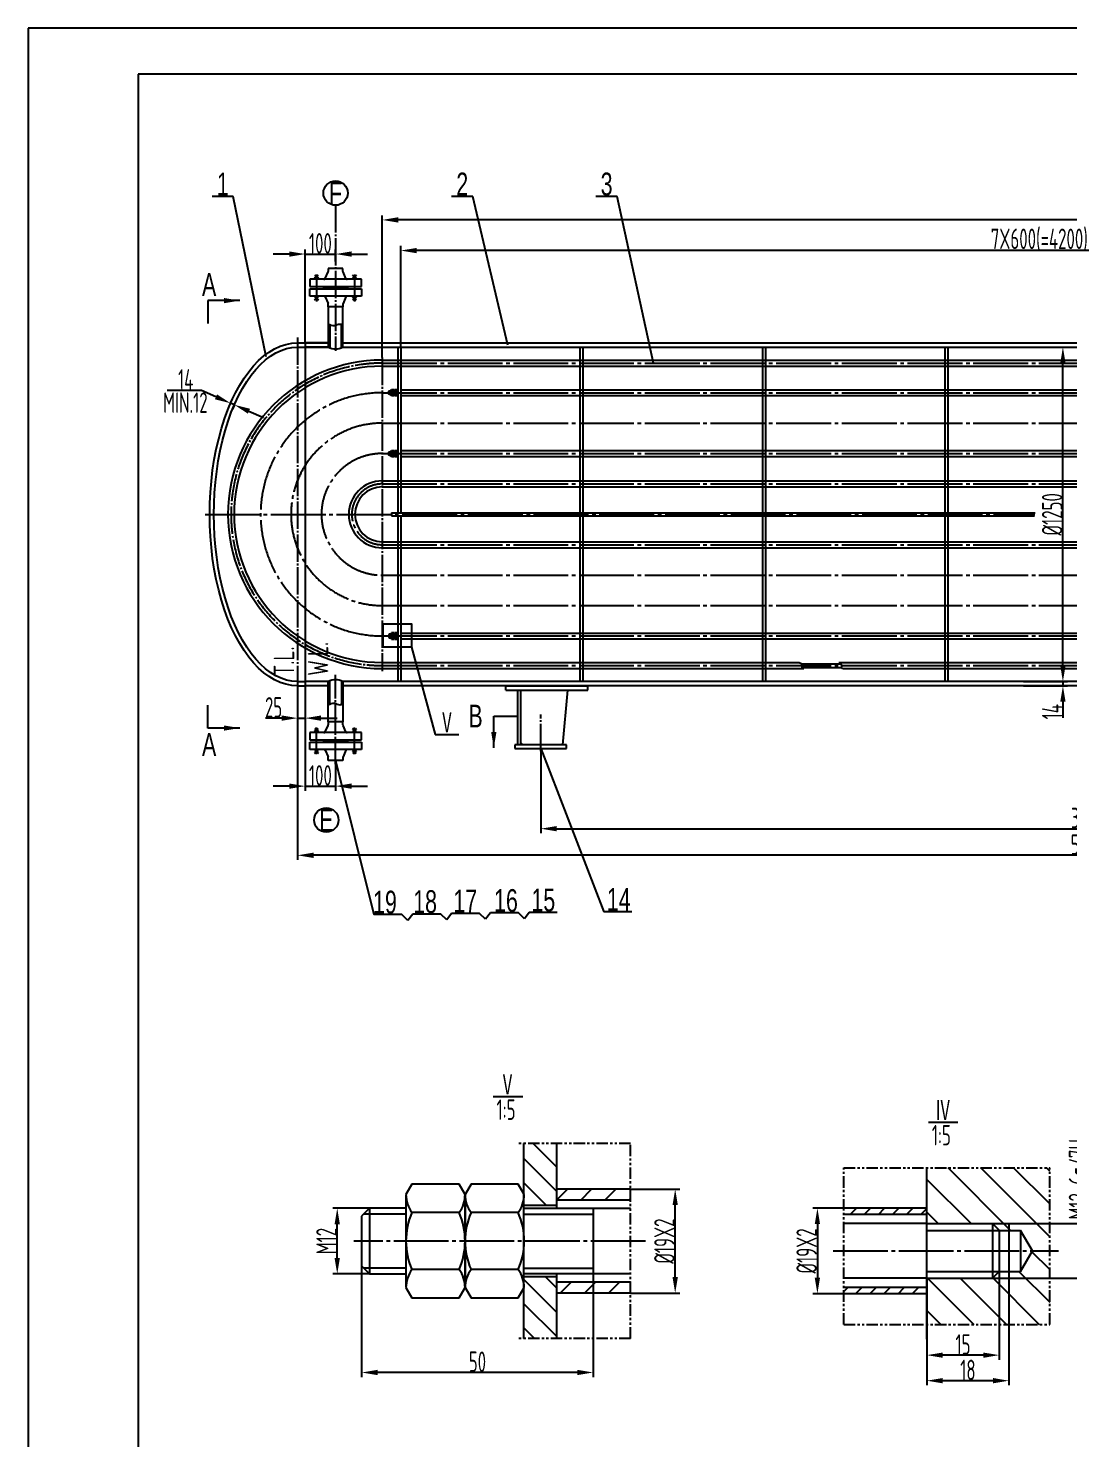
# Model space of a CAD drawing. Header units: millimetres. Extents: x 46644 to 124135, y -32003 to -3110.
# Drawn here: x 55286 to 58708, y -7749 to -3110 of the extents above; entities that cross this region are included whole.
import ezdxf
from ezdxf.enums import TextEntityAlignment as Align

# ---------------------------------------------------------------- set-up
doc = ezdxf.new("R2010")
doc.units = ezdxf.units.MM
doc.header["$LTSCALE"] = 6
doc.linetypes.add('CENTER', pattern=[18, 15, -1, 1, -1])
doc.linetypes.add('PHANTOM', pattern=[2.5, 1.25, -0.25, 0.25, -0.25, 0.25, -0.25])
for name, color, linetype in [('0_OL', 4, 'Continuous'), ('1_hat', 52, 'Continuous'), ('4_cen', 1, 'CENTER'), ('4_cen_s', 7, 'Continuous'), ('5', 5, 'PHANTOM'), ('5_div', 5, 'Continuous'), ('7', 7, 'Continuous'), ('7_dim', 3, 'Continuous')]:
    doc.layers.add(name, color=color, linetype=linetype)
doc.styles.add('HZ', font='ascii.shx', dxfattribs={"width": 0.7, "bigfont": 'hztxt.shx'})
doc.styles.add('HZJ', font='ascii.shx', dxfattribs={"width": 0.7, "bigfont": 'hztxt.shx'})
doc.styles.add('mark', font='cc.shx', dxfattribs={"width": 0.7, "bigfont": 'dxfs.shx'})
doc.dimstyles.new('15.1', dxfattribs={"dimscale": 15, "dimtxt": 4.5, "dimasz": 3.5, "dimexe": 1, "dimexo": 0, "dimgap": 0.1, "dimtad": 1, "dimzin": 9, "dimdsep": 46, "dimtxsty": 'HZ', "dimcen": 0, "dimclrd": 256, "dimclre": 256, "dimclrt": 256, "dimadec": 0, "dimazin": 0, "dimtfac": 1, "dimtmove": 1, "dimatfit": 1, "dimfxl": 0, "dimarcsym": 0})

# ---------------------------------------------------------------- blocks, each defined once
blk = doc.blocks.new('*D70')
at = {"layer": '7_dim', "lineweight": -2}
for p, q in [((58817.8, -6989.2), (58817.8, -6936.7)), ((58511.4, -7041.7), (58832.8, -7041.7)), ((58817.8, -7041.7), (58817.8, -7221.7)), ((58511.4, -7221.7), (58832.8, -7221.7)), ((58817.8, -7274.2), (58817.8, -7326.7))]:
    blk.add_line(p, q, dxfattribs=at)
at = {"layer": '7_dim'}
for points in [[(58809, -6989.2), (58826.5, -6989.2), (58817.8, -7041.7)], [(58809, -7274.2), (58826.5, -7274.2), (58817.8, -7221.7)]]:
    blk.add_solid(points, dxfattribs=at)
at = {"layer": 'Defpoints', "color": 0}
for p in [(58511.4, -7041.7), (58511.4, -7221.7), (58817.8, -7221.7)]:
    blk.add_point(p, dxfattribs=at)
at = {"layer": '7_dim', "insert": (58752, -6895.9), "char_height": 67.5, "attachment_point": 5, "rotation": 90, "style": 'HZ'}
blk.add_mtext('M12-6g/7H', dxfattribs=at)
blk = doc.blocks.new('*D2')
at = {"layer": '7_dim', "lineweight": -2}
for p, q in [((58241.4, -7221.7), (58241.4, -7489.4)), ((58479.2, -7199.2), (58479.2, -7489.4)), ((58426.7, -7474.4), (58293.9, -7474.4))]:
    blk.add_line(p, q, dxfattribs=at)
at = {"layer": '7_dim'}
for points in [[(58293.9, -7465.7), (58293.9, -7483.2), (58241.4, -7474.4)], [(58426.7, -7465.7), (58426.7, -7483.2), (58479.2, -7474.4)]]:
    blk.add_solid(points, dxfattribs=at)
at = {"layer": 'Defpoints', "color": 0}
for p in [(58241.4, -7221.7), (58479.2, -7199.2), (58241.4, -7474.4)]:
    blk.add_point(p, dxfattribs=at)
at = {"layer": '7_dim', "insert": (58360.3, -7439.2), "char_height": 67.5, "attachment_point": 5, "style": 'HZ'}
blk.add_mtext('15', dxfattribs=at)
blk = doc.blocks.new('*D3')
at = {"layer": '7_dim', "lineweight": -2}
for p, q in [((58241.4, -7221.7), (58241.4, -7573.4)), ((58511.4, -7221.7), (58511.4, -7573.4)), ((58458.9, -7558.4), (58293.9, -7558.4))]:
    blk.add_line(p, q, dxfattribs=at)
at = {"layer": '7_dim'}
for points in [[(58293.9, -7549.6), (58293.9, -7567.1), (58241.4, -7558.4)], [(58458.9, -7549.6), (58458.9, -7567.1), (58511.4, -7558.4)]]:
    blk.add_solid(points, dxfattribs=at)
at = {"layer": 'Defpoints', "color": 0}
for p in [(58241.4, -7221.7), (58511.4, -7221.7), (58241.4, -7558.4)]:
    blk.add_point(p, dxfattribs=at)
at = {"layer": '7_dim', "insert": (58376.4, -7523.1), "char_height": 67.5, "attachment_point": 5, "style": 'HZ'}
blk.add_mtext('18', dxfattribs=at)
blk = doc.blocks.new('*D292')
at = {"layer": '7_dim', "lineweight": -2}
for p, q in [((57968.1, -6991), (57866.4, -6991)), ((57881.4, -7043.5), (57881.4, -7219.8)), ((57968.1, -7272.3), (57866.4, -7272.3))]:
    blk.add_line(p, q, dxfattribs=at)
at = {"layer": '7_dim'}
for points in [[(57872.6, -7043.5), (57890.1, -7043.5), (57881.4, -6991)], [(57872.6, -7219.8), (57890.1, -7219.8), (57881.4, -7272.3)]]:
    blk.add_solid(points, dxfattribs=at)
at = {"layer": 'Defpoints', "color": 0}
for p in [(57968.1, -6991), (57881.4, -7272.3), (57968.1, -7272.3)]:
    blk.add_point(p, dxfattribs=at)
at = {"layer": '7_dim', "insert": (57846.1, -7131.7), "char_height": 67.5, "attachment_point": 5, "rotation": 90, "style": 'HZ'}
blk.add_mtext('%%C19X2', dxfattribs=at)
blk = doc.blocks.new('*D291')
at = {"layer": '7_dim', "lineweight": -2}
for p, q in [((57267.2, -6928.3), (57428.7, -6928.3)), ((57413.7, -7217.8), (57413.7, -6980.8)), ((57267.2, -7270.3), (57428.7, -7270.3))]:
    blk.add_line(p, q, dxfattribs=at)
at = {"layer": '7_dim'}
for points in [[(57404.9, -6980.8), (57422.4, -6980.8), (57413.7, -6928.3)], [(57404.9, -7217.8), (57422.4, -7217.8), (57413.7, -7270.3)]]:
    blk.add_solid(points, dxfattribs=at)
at = {"layer": 'Defpoints', "color": 0}
for p in [(57267.2, -6928.3), (57413.7, -6928.3), (57267.2, -7270.3)]:
    blk.add_point(p, dxfattribs=at)
at = {"layer": '7_dim', "insert": (57378.4, -7099.3), "char_height": 67.5, "attachment_point": 5, "rotation": 90, "style": 'HZ'}
blk.add_mtext('%%C19X2', dxfattribs=at)
blk = doc.blocks.new('*D4')
at = {"layer": '7_dim', "lineweight": -2}
for p, q in [((56408.6, -6991.3), (56287.2, -6991.3)), ((56302.2, -7154.8), (56302.2, -7043.8)), ((56408.6, -7207.3), (56287.2, -7207.3))]:
    blk.add_line(p, q, dxfattribs=at)
at = {"layer": '7_dim'}
for points in [[(56293.4, -7043.8), (56310.9, -7043.8), (56302.2, -6991.3)], [(56293.4, -7154.8), (56310.9, -7154.8), (56302.2, -7207.3)]]:
    blk.add_solid(points, dxfattribs=at)
at = {"layer": 'Defpoints', "color": 0}
for p in [(56302.2, -6991.3), (56408.6, -6991.3), (56408.6, -7207.3)]:
    blk.add_point(p, dxfattribs=at)
at = {"layer": '7_dim', "insert": (56266.9, -7099.3), "char_height": 67.5, "attachment_point": 5, "rotation": 90, "style": 'HZ'}
blk.add_mtext('M12', dxfattribs=at)
blk = doc.blocks.new('*D5')
at = {"layer": '7_dim', "lineweight": -2}
for p, q in [((56382.5, -7181.2), (56382.5, -7546.4)), ((57143.9, -7207.3), (57143.9, -7546.4)), ((57091.4, -7531.4), (56435, -7531.4))]:
    blk.add_line(p, q, dxfattribs=at)
at = {"layer": '7_dim'}
for points in [[(56435, -7522.6), (56435, -7540.1), (56382.5, -7531.4)], [(57091.4, -7522.6), (57091.4, -7540.1), (57143.9, -7531.4)]]:
    blk.add_solid(points, dxfattribs=at)
at = {"layer": 'Defpoints', "color": 0}
for p in [(56382.5, -7181.2), (57143.9, -7207.3), (56382.5, -7531.4)]:
    blk.add_point(p, dxfattribs=at)
at = {"layer": '7_dim', "insert": (56763.2, -7496.1), "char_height": 67.5, "attachment_point": 5, "style": 'HZ'}
blk.add_mtext('50', dxfattribs=at)
blk = doc.blocks.new('*D16')
at = {"layer": '7_dim', "lineweight": -2}
for p, q in [((56971.7, -5488.1), (56971.7, -5758)), ((60571.7, -5488.1), (60571.7, -5758)), ((57024.2, -5743), (60519.2, -5743))]:
    blk.add_line(p, q, dxfattribs=at)
at = {"layer": '7_dim'}
for points in [[(57024.2, -5734.2), (57024.2, -5751.7), (56971.7, -5743)], [(60519.2, -5734.2), (60519.2, -5751.7), (60571.7, -5743)]]:
    blk.add_solid(points, dxfattribs=at)
at = {"layer": 'Defpoints', "color": 0}
for p in [(56971.7, -5488.1), (60571.7, -5488.1), (60571.7, -5743)]:
    blk.add_point(p, dxfattribs=at)
at = {"layer": '7_dim', "insert": (58771.7, -5707.7), "char_height": 67.5, "attachment_point": 5, "style": 'HZ'}
blk.add_mtext('3600', dxfattribs=at)
blk = doc.blocks.new('*D59')
at = {"layer": '7_dim', "lineweight": -2}
for p, q in [((56196.7, -4145.2), (56196.7, -3838.2)), ((56296.7, -3878), (56296.7, -3838.2)), ((56144.2, -3853.2), (56091.7, -3853.2)), ((56196.7, -3853.2), (56296.7, -3853.2)), ((56349.2, -3853.2), (56401.7, -3853.2))]:
    blk.add_line(p, q, dxfattribs=at)
at = {"layer": '7_dim'}
for points in [[(56144.2, -3844.5), (56144.2, -3862), (56196.7, -3853.2)], [(56349.2, -3844.5), (56349.2, -3862), (56296.7, -3853.2)]]:
    blk.add_solid(points, dxfattribs=at)
at = {"layer": 'Defpoints', "color": 0}
for p in [(56296.7, -3853.2), (56296.7, -3878), (56196.7, -4145.2)]:
    blk.add_point(p, dxfattribs=at)
at = {"layer": '7_dim', "insert": (56246.7, -3818), "char_height": 67.5, "attachment_point": 5, "style": 'HZ'}
blk.add_mtext('100', dxfattribs=at)
blk = doc.blocks.new('*D53')
at = {"layer": '7_dim', "lineweight": -2}
for p, q in [((58559, -4159.2), (58703.8, -4159.2)), ((58688.8, -5206.7), (58688.8, -4211.7)), ((58559, -5259.2), (58703.8, -5259.2))]:
    blk.add_line(p, q, dxfattribs=at)
at = {"layer": '7_dim'}
for points in [[(58680.1, -4211.7), (58697.6, -4211.7), (58688.8, -4159.2)], [(58680.1, -5206.7), (58697.6, -5206.7), (58688.8, -5259.2)]]:
    blk.add_solid(points, dxfattribs=at)
at = {"layer": 'Defpoints', "color": 0}
for p in [(58559, -4159.2), (58688.8, -4159.2), (58559, -5259.2)]:
    blk.add_point(p, dxfattribs=at)
at = {"layer": '7_dim', "insert": (58653.6, -4709.2), "char_height": 67.5, "attachment_point": 5, "rotation": 90, "style": 'HZ'}
blk.add_mtext('%%C1250', dxfattribs=at)
blk = doc.blocks.new('*D17')
at = {"layer": '7_dim', "lineweight": -2}
for p, q in [((58688.8, -5206.7), (58688.8, -5154.2)), ((58559, -5259.2), (58703.8, -5259.2)), ((58559, -5273.2), (58703.8, -5273.2)), ((58688.8, -5259.2), (58688.8, -5273.2)), ((58688.8, -5325.7), (58688.8, -5378.2))]:
    blk.add_line(p, q, dxfattribs=at)
at = {"layer": '7_dim'}
for points in [[(58680.1, -5206.7), (58697.6, -5206.7), (58688.8, -5259.2)], [(58680.1, -5325.7), (58697.6, -5325.7), (58688.8, -5273.2)]]:
    blk.add_solid(points, dxfattribs=at)
at = {"layer": 'Defpoints', "color": 0}
for p in [(58559, -5259.2), (58559, -5273.2), (58688.8, -5273.2)]:
    blk.add_point(p, dxfattribs=at)
at = {"layer": '7_dim', "insert": (58653.6, -5358.2), "char_height": 67.5, "attachment_point": 5, "rotation": 90, "style": 'HZ'}
blk.add_mtext('14', dxfattribs=at)
blk = doc.blocks.new('*D55')
at = {"layer": '7_dim', "lineweight": -2}
for p, q in [((56511.2, -4159.2), (56511.2, -3826.7)), ((60658.7, -3841.7), (56563.7, -3841.7)), ((60711.2, -4159.2), (60711.2, -3826.7))]:
    blk.add_line(p, q, dxfattribs=at)
at = {"layer": '7_dim'}
for points in [[(56563.7, -3833), (56563.7, -3850.5), (56511.2, -3841.7)], [(60658.7, -3833), (60658.7, -3850.5), (60711.2, -3841.7)]]:
    blk.add_solid(points, dxfattribs=at)
at = {"layer": 'Defpoints', "color": 0}
for p in [(56511.2, -3841.7), (56511.2, -4159.2), (60711.2, -4159.2)]:
    blk.add_point(p, dxfattribs=at)
at = {"layer": '7_dim', "insert": (58611.2, -3806.5), "char_height": 67.5, "attachment_point": 5, "style": 'HZ'}
blk.add_mtext('7X600(=4200)', dxfattribs=at)
blk = doc.blocks.new('*D54')
at = {"layer": '7_dim', "lineweight": -2}
for p, q in [((56450.2, -4193.9), (56450.2, -3726)), ((61417.7, -3741), (56502.7, -3741)), ((61470.2, -4201.9), (61470.2, -3726))]:
    blk.add_line(p, q, dxfattribs=at)
at = {"layer": '7_dim'}
for points in [[(56502.7, -3732.2), (56502.7, -3749.7), (56450.2, -3741)], [(61417.7, -3732.2), (61417.7, -3749.7), (61470.2, -3741)]]:
    blk.add_solid(points, dxfattribs=at)
at = {"layer": 'Defpoints', "color": 0}
for p in [(56450.2, -3741), (56450.2, -4193.9), (61470.2, -4201.9)]:
    blk.add_point(p, dxfattribs=at)
at = {"layer": '7_dim', "insert": (58960.2, -3705.7), "char_height": 67.5, "attachment_point": 5, "style": 'HZ'}
blk.add_mtext('5000', dxfattribs=at)
blk = doc.blocks.new('*D52')
at = {"layer": '7_dim', "lineweight": -2}
for p, q in [((56171.7, -5291.2), (56171.7, -5845.5)), ((61371.7, -5339.2), (61371.7, -5845.5)), ((61319.2, -5830.5), (56224.2, -5830.5))]:
    blk.add_line(p, q, dxfattribs=at)
at = {"layer": '7_dim'}
for points in [[(56224.2, -5821.8), (56224.2, -5839.3), (56171.7, -5830.5)], [(61319.2, -5821.8), (61319.2, -5839.3), (61371.7, -5830.5)]]:
    blk.add_solid(points, dxfattribs=at)
at = {"layer": 'Defpoints', "color": 0}
for p in [(56171.7, -5291.2), (61371.7, -5339.2), (56171.7, -5830.5)]:
    blk.add_point(p, dxfattribs=at)
at = {"layer": '7_dim', "insert": (58771.7, -5795.3), "char_height": 67.5, "attachment_point": 5, "style": 'HZ'}
blk.add_mtext('5400', dxfattribs=at)
blk = doc.blocks.new('*D21')
at = {"layer": '7_dim', "lineweight": -2}
for p, q in [((56171.7, -5273.2), (56171.7, -5394.4)), ((56196.7, -5273.2), (56196.7, -5394.4)), ((56119.2, -5379.4), (56066.7, -5379.4)), ((56171.7, -5379.4), (56196.7, -5379.4)), ((56249.2, -5379.4), (56301.7, -5379.4))]:
    blk.add_line(p, q, dxfattribs=at)
at = {"layer": '7_dim'}
for points in [[(56119.2, -5370.6), (56119.2, -5388.1), (56171.7, -5379.4)], [(56249.2, -5370.6), (56249.2, -5388.1), (56196.7, -5379.4)]]:
    blk.add_solid(points, dxfattribs=at)
at = {"layer": 'Defpoints', "color": 0}
for p in [(56171.7, -5273.2), (56196.7, -5273.2), (56196.7, -5379.4)]:
    blk.add_point(p, dxfattribs=at)
at = {"layer": '7_dim', "insert": (56092.9, -5344.1), "char_height": 67.5, "attachment_point": 5, "style": 'HZ'}
blk.add_mtext('25', dxfattribs=at)
blk = doc.blocks.new('*D61')
at = {"layer": '7_dim', "lineweight": -2}
for p, q in [((56196.7, -5273.2), (56196.7, -5618.1)), ((56296.7, -5530.6), (56296.7, -5618.1)), ((56144.2, -5603.1), (56091.7, -5603.1)), ((56196.7, -5603.1), (56296.7, -5603.1)), ((56349.2, -5603.1), (56401.7, -5603.1))]:
    blk.add_line(p, q, dxfattribs=at)
at = {"layer": '7_dim'}
for points in [[(56144.2, -5594.3), (56144.2, -5611.8), (56196.7, -5603.1)], [(56349.2, -5594.3), (56349.2, -5611.8), (56296.7, -5603.1)]]:
    blk.add_solid(points, dxfattribs=at)
at = {"layer": 'Defpoints', "color": 0}
for p in [(56196.7, -5273.2), (56296.7, -5530.6), (56296.7, -5603.1)]:
    blk.add_point(p, dxfattribs=at)
at = {"layer": '7_dim', "insert": (56246.7, -5567.8), "char_height": 67.5, "attachment_point": 5, "style": 'HZ'}
blk.add_mtext('100', dxfattribs=at)

msp = doc.modelspace()

# ---------------------------------------------------------------- hatches: boundary and pattern name
at = {"layer": '1_hat'}
h = msp.add_hatch(dxfattribs=at)
h.set_pattern_fill('ANSI31', color=256, scale=450, style=0)
h.set_pattern_definition([(135, (96657.18, -156029.114), (39.774756, 39.774756), [])])
h.paths.add_polyline_path([(56916.298, -6887.017), (56916.298, -6778.843), (57024.298, -6778.843), (57024.298, -6887.017)])
h.paths.add_polyline_path([(57024.298, -6981.743), (56917.024, -6981.743), (56917.024, -6946.253), (56916.298, -6944.997), (56916.298, -6887.017), (57024.298, -6887.017)])
h.paths.add_polyline_path([(56917.024, -7216.764), (57024.298, -7216.764), (57024.298, -7419.664), (56916.298, -7419.664), (56916.298, -7253.51), (56917.024, -7252.253)])
h = msp.add_hatch(dxfattribs=at)
h.set_pattern_fill('ANSI31', color=256, scale=24, style=0)
h.set_pattern_definition([(135, (74871.7, -13504.75), (53.88154, 53.88154), [])])
h.paths.add_polyline_path([(58241.441, -7041.661), (58241.441, -6858.322), (58645.48, -6858.322), (58645.48, -7131.661), (58588.305, -7131.661), (58549.334, -7064.161), (58511.441, -7064.161), (58511.441, -7041.661), (58456.74, -7041.661)])
h.paths.add_polyline_path([(58241.441, -7373.579), (58241.441, -7221.661), (58456.74, -7221.661), (58511.441, -7221.661), (58511.441, -7199.161), (58549.334, -7199.161), (58588.305, -7131.661), (58645.48, -7131.661), (58645.48, -7373.579)])
h.paths.add_polyline_path([(58511.441, -7041.661), (58511.441, -7064.161), (58479.24, -7064.161), (58456.74, -7041.661)], flags=17)
h.paths.add_polyline_path([(58456.74, -7221.661), (58479.24, -7199.161), (58511.441, -7199.161), (58511.441, -7221.661)], flags=17)
h = msp.add_hatch(dxfattribs=at)
h.set_pattern_fill('ANSI31', color=256, scale=450, angle=90, style=0)
h.set_pattern_definition([(45, (93949.21, -151968.11), (39.774756, -39.774756), [])])
h.paths.add_polyline_path([(57267.204, -6928.253), (57267.204, -6964.253), (57024.298, -6964.253), (57024.298, -6928.253)])
h.paths.add_polyline_path([(57267.204, -7234.253), (57267.204, -7270.253), (57024.298, -7270.253), (57024.298, -7234.253)])
at = {"layer": '1_hat', "ltscale": 50}
h = msp.add_hatch(dxfattribs=at)
h.set_pattern_fill('ANSI31', color=256, scale=10.35, angle=90, style=0)
h.set_pattern_definition([(45, (74871.7, -13504.75), (23.23641, -23.23641), [])])
h.paths.add_polyline_path([(57968.112, -6990.99), (58241.441, -6990.99), (58241.441, -7011.661), (57968.112, -7011.661)])
h.paths.add_polyline_path([(57968.112, -7251.661), (58241.441, -7251.661), (58241.441, -7272.331), (57968.112, -7272.331)])

# ---------------------------------------------------------------- linework, layer by layer
at = {"color": 7, "linetype": 'Continuous'}
for p, q in [((67894.34, -3110.478), (55285.821, -3110.478)), ((55285.84, -3110.478), (55285.84, -12050.633)), ((56068.341, -4191.222), (55960.336, -3663.675)), ((56863.677, -4153.282), (56747.961, -3663.675)), ((57342.648, -4211.921), (57222.694, -3663.675))]:
    msp.add_line(p, q, dxfattribs=at)
at = {"color": 4, "linetype": 'Continuous'}
for p, q in [((67743.922, -3261.779), (55647.624, -3261.779)), ((55647.624, -3261.779), (55647.624, -11891.925)), ((67743.916, -3261.778), (55658.45, -3261.778))]:
    msp.add_line(p, q, dxfattribs=at)
at = {"color": 4, "linetype": 'Continuous', "ltscale": 10}
for p, q in [((55960.336, -3663.675), (55890.813, -3663.675)), ((56747.961, -3663.675), (56678.438, -3663.675)), ((57222.694, -3663.675), (57153.17, -3663.675)), ((56514.76, -6025.413), (56422.621, -6025.413)), ((56642.525, -6023.69), (56550.386, -6023.69)), ((56770.29, -6021.967), (56678.15, -6021.967)), ((56898.054, -6020.244), (56805.915, -6020.244)), ((57025.819, -6018.521), (56933.68, -6018.521)), ((57271.502, -6016.793), (57179.363, -6016.793)), ((56912.078, -6625.273), (56815.348, -6625.273)), ((58343.736, -6709.219), (58247.005, -6709.219))]:
    msp.add_line(p, q, dxfattribs=at)
for p, q in [((56479.58, -4304.27), (56471.881, -4304.27)), ((56479.58, -4314.165), (56471.881, -4314.165)), ((56479.58, -4504.27), (56471.881, -4504.27)), ((56479.58, -4514.165), (56471.881, -4514.165)), ((56479.58, -5104.27), (56471.881, -5104.27)), ((56479.58, -5114.165), (56471.881, -5114.165)), ((56528.224, -7010.204), (56389.649, -7010.204)), ((56916.298, -7010.204), (57143.923, -7010.204)), ((56528.224, -7188.303), (56389.649, -7188.303)), ((56916.298, -7188.303), (57143.923, -7188.303))]:
    msp.add_line(p, q)
at = {"color": 2, "linetype": 'Continuous', "ltscale": 10}
for p, q in [((56534.365, -6044.464), (56514.76, -6025.413)), ((56550.386, -6023.69), (56534.365, -6044.464)), ((56662.129, -6042.741), (56642.525, -6023.69)), ((56678.15, -6021.967), (56662.129, -6042.741)), ((56789.894, -6041.018), (56770.29, -6021.967)), ((56805.915, -6020.244), (56789.894, -6041.018)), ((56917.659, -6039.295), (56898.054, -6020.244)), ((56933.68, -6018.521), (56917.659, -6039.295))]:
    msp.add_line(p, q, dxfattribs=at)
at = {"color": 7}
for p, q in [((58456.74, -7041.661), (58511.441, -7041.661)), ((58241.441, -7064.161), (58479.24, -7064.161)), ((58241.441, -7199.161), (58479.24, -7199.161)), ((58456.74, -7221.661), (58511.441, -7221.661))]:
    msp.add_line(p, q, dxfattribs=at)
at = {"layer": '0_OL'}
for p, q in [((56381.68, -3936.218), (56211.68, -3936.218)), ((56211.68, -3936.218), (56211.68, -3960.218)), ((56227.923, -3932.605), (56240.436, -3922.443)), ((56227.923, -3922.443), (56240.436, -3932.605)), ((56262.963, -3933.143), (56272.144, -3912.143)), ((56320.83, -3900.218), (56272.53, -3900.218)), ((56272.53, -3900.218), (56272.53, -3910.218)), ((56320.83, -3910.218), (56320.83, -3900.218)), ((56330.397, -3933.143), (56321.215, -3912.143)), ((56365.436, -3932.605), (56352.923, -3922.443)), ((56365.436, -3922.443), (56352.923, -3932.605)), ((56381.68, -3960.218), (56381.68, -3936.218)), ((56211.68, -3960.218), (56381.68, -3960.218)), ((56211.68, -3991.218), (56211.68, -3967.218)), ((56211.68, -3967.218), (56381.68, -3967.218)), ((56254.68, -3962.218), (56254.68, -3960.218)), ((56338.68, -3962.218), (56254.68, -3962.218)), ((56338.68, -3963.718), (56254.68, -3963.718)), ((56338.68, -3965.218), (56254.68, -3965.218)), ((56254.68, -3965.218), (56254.68, -3967.218)), ((56338.68, -3960.218), (56338.68, -3962.218)), ((56338.68, -3967.218), (56338.68, -3965.218)), ((56381.68, -3967.218), (56381.68, -3991.218)), ((55876.71, -4006.321), (55876.71, -4081.321)), ((56381.68, -3991.218), (56211.68, -3991.218)), ((56227.923, -4005.359), (56240.436, -3995.197)), ((56227.923, -3995.197), (56240.436, -4005.359)), ((56262.963, -3994.292), (56272.144, -4015.292)), ((56272.53, -4027.218), (56272.53, -4017.218)), ((56272.53, -4027.218), (56272.53, -4159.218)), ((56320.83, -4027.218), (56272.53, -4027.218)), ((56320.83, -4017.218), (56320.83, -4027.218)), ((56320.83, -4159.218), (56320.83, -4027.218)), ((56330.397, -3994.292), (56321.215, -4015.292)), ((56365.436, -4005.359), (56352.923, -3995.197)), ((56365.436, -3995.197), (56352.923, -4005.359)), ((56277.61, -4084.918), (56277.61, -4159.218)), ((56315.75, -4159.218), (56315.75, -4084.162)), ((56171.68, -4145.218), (56196.68, -4145.218)), ((56171.68, -4159.218), (56196.68, -4159.218)), ((56196.68, -4145.218), (56196.68, -5273.218)), ((56196.68, -4145.218), (56272.53, -4145.218)), ((56272.53, -4145.218), (56196.68, -4145.218)), ((56196.68, -4159.218), (56277.61, -4159.218)), ((56277.61, -4159.218), (56196.68, -4159.218)), ((56315.75, -4159.218), (60798.68, -4159.218)), ((56320.83, -4145.218), (60784.68, -4145.218)), ((56501.18, -4159.218), (56501.18, -4704.218)), ((56511.18, -4159.218), (56511.18, -4704.218)), ((57101.18, -4704.218), (57101.18, -4159.218)), ((57111.18, -4704.218), (57111.18, -4159.218)), ((57701.18, -4159.218), (57701.18, -4704.218)), ((57711.18, -4159.218), (57711.18, -4704.218)), ((58301.18, -4704.218), (58301.18, -4159.218)), ((58311.18, -4704.218), (58311.18, -4159.218)), ((56450.18, -4201.921), (61470.18, -4201.921)), ((56450.18, -4221.921), (61470.18, -4221.921)), ((56471.484, -4304.668), (56472.934, -4303.218)), ((56471.484, -4313.768), (56471.484, -4304.668)), ((56472.934, -4315.218), (56471.484, -4313.768)), ((56472.934, -4303.218), (56479.58, -4303.218)), ((56472.934, -4315.218), (56472.934, -4303.218)), ((56479.58, -4300.718), (56480.672, -4298.825)), ((56479.58, -4317.718), (56479.58, -4300.718)), ((56480.672, -4298.825), (56489.287, -4298.825)), ((56489.287, -4304.021), (56480.672, -4304.021)), ((56489.287, -4298.825), (56490.38, -4300.718)), ((56490.38, -4300.718), (56491.472, -4298.825)), ((56490.38, -4317.718), (56490.38, -4300.718)), ((56490.38, -4300.718), (56490.38, -4317.718)), ((56491.472, -4298.825), (56500.087, -4298.825)), ((56500.087, -4304.021), (56491.472, -4304.021)), ((56500.087, -4298.825), (56501.18, -4300.718)), ((56511.18, -4299.718), (61371.18, -4299.718)), ((56479.58, -4315.218), (56472.934, -4315.218)), ((56480.672, -4319.61), (56479.58, -4317.718)), ((56489.287, -4314.414), (56480.672, -4314.414)), ((56489.287, -4319.61), (56480.672, -4319.61)), ((56490.38, -4317.718), (56489.287, -4319.61)), ((56491.472, -4319.61), (56490.38, -4317.718)), ((56500.087, -4314.414), (56491.472, -4314.414)), ((56500.087, -4319.61), (56491.472, -4319.61)), ((56501.18, -4317.718), (56500.087, -4319.61)), ((56511.18, -4318.718), (61371.18, -4318.718)), ((56479.58, -4500.718), (56480.672, -4498.825)), ((56480.672, -4498.825), (56489.287, -4498.825)), ((56489.287, -4498.825), (56490.38, -4500.718)), ((56490.38, -4500.718), (56491.472, -4498.825)), ((56491.472, -4498.825), (56500.087, -4498.825)), ((56500.087, -4498.825), (56501.18, -4500.718)), ((56511.18, -4499.718), (61371.18, -4499.718)), ((56471.484, -4504.668), (56472.934, -4503.218)), ((56471.484, -4513.768), (56471.484, -4504.668)), ((56472.934, -4515.218), (56471.484, -4513.768)), ((56472.934, -4503.218), (56479.58, -4503.218)), ((56472.934, -4515.218), (56472.934, -4503.218)), ((56479.58, -4515.218), (56472.934, -4515.218)), ((56479.58, -4517.718), (56479.58, -4500.718)), ((56480.672, -4519.61), (56479.58, -4517.718)), ((56489.287, -4504.021), (56480.672, -4504.021)), ((56489.287, -4514.414), (56480.672, -4514.414)), ((56489.287, -4519.61), (56480.672, -4519.61)), ((56490.38, -4517.718), (56489.287, -4519.61)), ((56490.38, -4517.718), (56490.38, -4500.718)), ((56490.38, -4500.718), (56490.38, -4517.718)), ((56491.472, -4519.61), (56490.38, -4517.718)), ((56500.087, -4504.021), (56491.472, -4504.021)), ((56500.087, -4514.414), (56491.472, -4514.414)), ((56500.087, -4519.61), (56491.472, -4519.61)), ((56501.18, -4517.718), (56500.087, -4519.61)), ((56511.18, -4518.718), (61371.18, -4518.718)), ((56450.18, -4599.218), (61470.18, -4599.218)), ((56450.18, -4619.218), (61470.18, -4619.218)), ((56481.18, -4704.218), (58597.663, -4704.218)), ((56481.18, -4704.218), (56481.18, -4714.218)), ((56481.18, -4714.218), (58595.475, -4714.218)), ((56501.18, -4714.218), (56501.18, -5259.218)), ((56511.18, -4714.218), (56511.18, -5259.218)), ((57101.18, -5259.218), (57101.18, -4714.218)), ((57111.18, -5259.218), (57111.18, -4714.218)), ((57701.18, -4714.218), (57701.18, -5259.218)), ((57711.18, -4714.218), (57711.18, -5259.218)), ((58301.18, -5259.218), (58301.18, -4714.218)), ((58311.18, -5259.218), (58311.18, -4714.218)), ((56450.18, -4799.218), (61470.18, -4799.218)), ((56450.18, -4819.218), (61470.18, -4819.218)), ((56480.672, -5098.825), (56479.58, -5100.718)), ((56479.58, -5100.718), (56479.58, -5117.718)), ((56489.287, -5098.825), (56480.672, -5098.825)), ((56490.38, -5100.718), (56489.287, -5098.825)), ((56491.472, -5098.825), (56490.38, -5100.718)), ((56490.38, -5100.718), (56490.38, -5117.718)), ((56490.38, -5117.718), (56490.38, -5100.718)), ((56500.087, -5098.825), (56491.472, -5098.825)), ((56501.18, -5100.718), (56500.087, -5098.825)), ((56511.18, -5099.718), (61371.18, -5099.718)), ((56472.934, -5103.218), (56471.484, -5104.668)), ((56471.484, -5104.668), (56471.484, -5113.768)), ((56471.484, -5113.768), (56472.934, -5115.218)), ((56479.58, -5103.218), (56472.934, -5103.218)), ((56472.934, -5103.218), (56472.934, -5115.218)), ((56472.934, -5115.218), (56479.58, -5115.218)), ((56479.58, -5117.718), (56480.672, -5119.61)), ((56489.287, -5104.021), (56480.672, -5104.021)), ((56489.287, -5114.414), (56480.672, -5114.414)), ((56480.672, -5119.61), (56489.287, -5119.61)), ((56489.287, -5119.61), (56490.38, -5117.718)), ((56490.38, -5117.718), (56491.472, -5119.61)), ((56500.087, -5104.021), (56491.472, -5104.021)), ((56500.087, -5114.414), (56491.472, -5114.414)), ((56491.472, -5119.61), (56500.087, -5119.61)), ((56500.087, -5119.61), (56501.18, -5117.718)), ((56511.18, -5118.718), (61371.18, -5118.718)), ((56450.18, -5196.515), (57821.904, -5196.515)), ((56450.18, -5216.515), (57836.688, -5216.515)), ((57827.977, -5200.515), (57957.492, -5200.515)), ((57830.132, -5212.515), (57959.646, -5212.515)), ((57951.418, -5196.515), (61470.18, -5196.515)), ((57966.202, -5216.515), (61470.18, -5216.515)), ((56171.68, -5259.218), (56196.68, -5259.218)), ((56171.68, -5273.218), (56196.68, -5273.218)), ((56277.61, -5259.218), (56196.68, -5259.218)), ((56272.53, -5273.218), (56196.68, -5273.218)), ((56272.53, -5391.218), (56272.53, -5259.218)), ((56277.61, -5333.517), (56277.61, -5259.218)), ((60798.68, -5259.218), (56315.75, -5259.218)), ((56315.75, -5259.218), (56315.75, -5334.273)), ((56320.83, -5259.218), (56320.83, -5391.218)), ((60784.68, -5273.218), (56320.83, -5273.218)), ((56856.68, -5273.218), (57126.68, -5273.218)), ((56856.68, -5287.218), (56856.68, -5273.218)), ((56856.68, -5287.218), (57126.68, -5287.218)), ((56896.68, -5467.218), (56896.68, -5287.218)), ((56904.68, -5287.218), (56904.68, -5459.218)), ((56904.68, -5287.218), (56904.68, -5467.218)), ((57044.68, -5467.218), (57060.13, -5287.218)), ((57126.68, -5287.218), (57126.68, -5273.218)), ((55876.71, -5412.114), (55876.71, -5337.114)), ((56817.093, -5372.609), (56892.093, -5372.609)), ((56381.68, -5427.218), (56211.68, -5427.218)), ((56211.68, -5427.218), (56211.68, -5451.218)), ((56227.923, -5413.076), (56240.436, -5423.238)), ((56227.923, -5423.238), (56240.436, -5413.076)), ((56262.963, -5424.143), (56272.144, -5403.143)), ((56320.83, -5391.218), (56272.53, -5391.218)), ((56320.83, -5391.218), (56272.53, -5391.218)), ((56272.53, -5391.218), (56272.53, -5401.218)), ((56320.83, -5401.218), (56320.83, -5391.218)), ((56330.397, -5424.143), (56321.215, -5403.143)), ((56365.436, -5413.076), (56352.923, -5423.238)), ((56365.436, -5423.238), (56352.923, -5413.076)), ((56381.68, -5451.218), (56381.68, -5427.218)), ((56211.68, -5451.218), (56381.68, -5451.218)), ((56211.68, -5482.218), (56211.68, -5458.218)), ((56211.68, -5458.218), (56381.68, -5458.218)), ((56254.68, -5453.218), (56254.68, -5451.218)), ((56338.68, -5453.218), (56254.68, -5453.218)), ((56338.68, -5454.718), (56254.68, -5454.718)), ((56338.68, -5456.218), (56254.68, -5456.218)), ((56254.68, -5456.218), (56254.68, -5458.218)), ((56338.68, -5451.218), (56338.68, -5453.218)), ((56338.68, -5458.218), (56338.68, -5456.218)), ((56381.68, -5458.218), (56381.68, -5482.218)), ((57056.68, -5467.218), (56886.68, -5467.218)), ((56886.68, -5467.218), (56886.68, -5479.218)), ((56904.68, -5467.218), (56896.68, -5467.218)), ((56904.68, -5459.218), (56912.68, -5467.218)), ((57056.68, -5479.218), (57056.68, -5467.218)), ((56381.68, -5482.218), (56211.68, -5482.218)), ((56227.923, -5485.83), (56240.436, -5495.992)), ((56227.923, -5495.992), (56240.436, -5485.83)), ((56262.963, -5485.292), (56272.144, -5506.292)), ((56272.53, -5518.218), (56272.53, -5508.218)), ((56320.83, -5518.218), (56272.53, -5518.218)), ((56320.83, -5508.218), (56320.83, -5518.218)), ((56330.397, -5485.292), (56321.215, -5506.292)), ((56365.436, -5485.83), (56352.923, -5495.992)), ((56365.436, -5495.992), (56352.923, -5485.83)), ((56886.68, -5479.218), (57056.68, -5479.218)), ((56916.298, -7419.664), (56916.298, -6778.843)), ((57024.298, -6991.253), (57024.298, -6778.843)), ((58241.441, -7422.118), (58241.441, -6858.322)), ((56547.889, -6912.192), (56528.224, -6946.253)), ((56528.224, -6946.253), (56528.224, -7252.253)), ((56702.958, -6912.192), (56547.889, -6912.192)), ((56722.624, -6946.253), (56702.958, -6912.192)), ((56742.289, -6912.192), (56722.624, -6946.253)), ((56722.624, -6946.253), (56722.624, -7252.253)), ((56722.624, -7252.253), (56722.624, -6946.253)), ((56897.358, -6912.192), (56742.289, -6912.192)), ((56917.024, -6946.253), (56897.358, -6912.192)), ((57267.204, -6928.253), (57024.298, -6928.253)), ((56408.599, -6991.253), (56382.498, -7017.354)), ((56528.224, -6991.253), (56408.599, -6991.253)), ((56408.599, -6991.253), (56408.599, -7207.253)), ((57024.298, -6981.743), (56916.298, -6981.743)), ((56916.298, -6991.253), (57267.204, -6991.253)), ((57267.204, -6964.253), (57024.298, -6964.253)), ((57143.923, -6991.253), (57143.923, -7207.253)), ((58241.441, -6990.99), (57968.112, -6990.99)), ((56382.498, -7017.354), (56382.498, -7181.153)), ((56702.958, -7005.723), (56547.889, -7005.723)), ((56897.358, -7005.723), (56742.289, -7005.723)), ((58241.441, -7011.661), (57968.112, -7011.661)), ((58241.441, -7041.661), (57968.112, -7041.661)), ((58241.441, -7041.661), (58456.74, -7041.661)), ((58456.74, -7041.661), (58456.74, -7221.661)), ((58479.791, -7064.711), (58456.74, -7041.661)), ((58511.441, -7041.661), (58511.441, -7221.661)), ((58479.24, -7064.161), (58549.334, -7064.161)), ((58479.791, -7198.61), (58479.791, -7064.711)), ((58549.334, -7064.161), (58549.334, -7199.161)), ((58588.305, -7131.661), (58549.334, -7064.161)), ((58549.334, -7199.161), (58588.305, -7131.661)), ((56382.498, -7181.153), (56408.599, -7207.253)), ((56408.599, -7207.253), (56528.224, -7207.253)), ((56702.958, -7192.784), (56547.889, -7192.784)), ((56897.358, -7192.784), (56742.289, -7192.784)), ((57267.204, -7207.253), (56916.298, -7207.253)), ((57024.298, -7216.764), (56916.298, -7216.764)), ((57024.298, -7419.664), (57024.298, -7207.253)), ((57267.204, -7234.253), (57024.298, -7234.253)), ((58241.441, -7221.661), (57968.112, -7221.661)), ((58241.441, -7221.661), (58456.74, -7221.661)), ((58456.74, -7221.661), (58479.791, -7198.61)), ((58479.24, -7199.161), (58549.334, -7199.161)), ((56528.224, -7252.253), (56547.889, -7286.315)), ((56702.958, -7286.315), (56722.624, -7252.253)), ((56722.624, -7252.253), (56742.289, -7286.315)), ((56897.358, -7286.315), (56917.024, -7252.253)), ((57267.204, -7270.253), (57024.298, -7270.253)), ((58241.441, -7251.661), (57968.112, -7251.661)), ((58241.441, -7272.331), (57968.112, -7272.331)), ((56547.889, -7286.315), (56702.958, -7286.315)), ((56742.289, -7286.315), (56897.358, -7286.315))]:
    msp.add_line(p, q, dxfattribs=at)
for centre, radius, start, end in [((56258.348, -3931.218), 5, 270, 337.348847), ((56267.53, -3910.218), 5, 337.348847, 0), ((56325.83, -3910.218), 5, 180, 202.651153), ((56335.011, -3931.218), 5, 202.651153, 270), ((56258.348, -3996.218), 5, 22.651153, 90), ((56267.53, -4017.218), 5, 0, 22.651153), ((56325.83, -4017.218), 5, 157.348847, 180), ((56335.011, -3996.218), 5, 90, 157.348847), ((56296.68, -4110.486), 54.388, 243.63837, 296.36163), ((56450.18, -4709.218), 507.297, 90, 270), ((56450.18, -4709.218), 487.297, 90, 270), ((56485.121, -4300.718), 5.542, 180, 216.596235), ((56492.483, -4309.218), 12.903, 156.252337, 203.747663), ((56484.838, -4300.718), 5.542, 323.403765, 0), ((56477.477, -4309.218), 12.903, 336.252337, 23.747663), ((56495.921, -4300.718), 5.542, 180, 216.596235), ((56503.283, -4309.218), 12.903, 156.252337, 203.747663), ((56495.638, -4300.718), 5.542, 323.403765, 0), ((56488.277, -4309.218), 12.903, 336.252337, 23.747663), ((56485.121, -4317.718), 5.542, 143.403765, 180), ((56484.838, -4317.718), 5.542, 0, 36.596235), ((56495.921, -4317.718), 5.542, 143.403765, 180), ((56495.638, -4317.718), 5.542, 0, 36.596235), ((56485.121, -4500.718), 5.542, 180, 216.596235), ((56492.483, -4509.218), 12.903, 156.252337, 203.747663), ((56485.121, -4517.718), 5.542, 143.403765, 180), ((56484.838, -4500.718), 5.542, 323.403765, 0), ((56477.477, -4509.218), 12.903, 336.252337, 23.747663), ((56484.838, -4517.718), 5.542, 0, 36.596235), ((56495.921, -4500.718), 5.542, 180, 216.596235), ((56503.283, -4509.218), 12.903, 156.252337, 203.747663), ((56495.921, -4517.718), 5.542, 143.403765, 180), ((56495.638, -4500.718), 5.542, 323.403765, 0), ((56488.277, -4509.218), 12.903, 336.252337, 23.747663), ((56495.638, -4517.718), 5.542, 0, 36.596235), ((56450.18, -4709.218), 110, 90, 270), ((56450.18, -4709.218), 90, 90, 270), ((56485.121, -5100.718), 5.542, 180, 216.596235), ((56484.838, -5100.718), 5.542, 323.403765, 0), ((56495.921, -5100.718), 5.542, 180, 216.596235), ((56495.638, -5100.718), 5.542, 323.403765, 0), ((56492.483, -5109.218), 12.903, 156.252337, 203.747663), ((56485.121, -5117.718), 5.542, 143.403765, 180), ((56477.477, -5109.218), 12.903, 336.252337, 23.747663), ((56484.838, -5117.718), 5.542, 0, 36.596235), ((56503.283, -5109.218), 12.903, 156.252337, 203.747663), ((56495.921, -5117.718), 5.542, 143.403765, 180), ((56488.277, -5109.218), 12.903, 336.252337, 23.747663), ((56495.638, -5117.718), 5.542, 0, 36.596235), ((56296.68, -5307.949), 54.388, 63.63837, 116.36163), ((56258.348, -5422.218), 5, 270, 337.348847), ((56267.53, -5401.218), 5, 337.348847, 0), ((56325.83, -5401.218), 5, 180, 202.651153), ((56335.011, -5422.218), 5, 202.651153, 270), ((56258.348, -5487.218), 5, 22.651153, 90), ((56267.53, -5508.218), 5, 0, 22.651153), ((56325.83, -5508.218), 5, 157.348847, 180), ((56335.011, -5487.218), 5, 90, 157.348847), ((56627.975, -6946.253), 99.752, 180, 216.596235), ((56622.872, -6946.253), 99.752, 323.403765, 0), ((56822.375, -6946.253), 99.752, 180, 216.596235), ((56817.272, -6946.253), 99.752, 323.403765, 0), ((56760.477, -7099.253), 232.254, 156.252337, 203.747663), ((56490.37, -7099.253), 232.254, 336.252337, 23.747663), ((56954.877, -7099.253), 232.254, 156.252337, 203.747663), ((56684.77, -7099.253), 232.254, 336.252337, 23.747663), ((56627.975, -7252.253), 99.752, 143.403765, 180), ((56622.872, -7252.253), 99.752, 0, 36.596235), ((56822.375, -7252.253), 99.752, 143.403765, 180), ((56817.272, -7252.253), 99.752, 0, 36.596235)]:
    msp.add_arc(centre, radius, start, end, dxfattribs=at)
at = {"layer": '0_OL', "extrusion": (0, 0, -1)}
for major_axis, ratio in [((0, 564), 0.51241135), ((0, 550), 0.5)]:
    msp.add_ellipse((56171.68, -4709.218), major_axis=major_axis, ratio=ratio, start_param=3.14159265, end_param=6.28318531, dxfattribs=at)
at = {"layer": '1_hat', "color": 7}
msp.add_line((56971.68, -5479.218), (57179.363, -6016.793), dxfattribs=at)
at = {"layer": '4_cen'}
for p, q in [((56296.68, -3692.733), (56296.68, -4171.935)), ((56171.68, -4127.218), (56171.68, -5291.218)), ((56450.18, -4193.921), (56450.18, -5224.515)), ((56296.68, -5530.618), (56296.68, -5236.733)), ((56971.68, -5488.096), (56971.68, -5367.938))]:
    msp.add_line(p, q, dxfattribs=at)
at = {"layer": '4_cen', "ltscale": 2}
for p, q in [((56450.18, -4211.921), (61481.093, -4211.921)), ((56450.18, -4309.218), (61481.093, -4309.218)), ((56450.18, -4409.218), (61481.093, -4409.218)), ((56450.18, -4509.218), (61481.093, -4509.218)), ((56450.18, -4609.218), (61481.093, -4609.218)), ((55868.18, -4709.218), (58596.346, -4709.218)), ((56450.18, -4809.218), (61481.093, -4809.218)), ((56450.18, -4909.218), (61481.093, -4909.218)), ((56450.18, -5009.218), (61481.093, -5009.218)), ((56450.18, -5109.218), (61481.093, -5109.218)), ((56450.18, -5206.515), (61481.093, -5206.515)), ((57316.299, -7099.253), (56356.377, -7099.253)), ((57932.92, -7131.661), (58674.396, -7131.661))]:
    msp.add_line(p, q, dxfattribs=at)
at = {"layer": '4_cen'}
msp.add_arc((56450.18, -4709.218), 497.297, 90, 270, dxfattribs=at)
at = {"layer": '4_cen', "ltscale": 2}
for radius in [400, 300, 200, 100]:
    msp.add_arc((56450.18, -4709.218), radius, 90, 270, dxfattribs=at)
at = {"layer": '4_cen_s'}
for p, q in [((56234.18, -3920.727), (56234.18, -4008.75)), ((56359.18, -3920.664), (56359.18, -4008.75)), ((56234.18, -5497.708), (56234.18, -5409.685)), ((56359.18, -5497.771), (56359.18, -5409.685))]:
    msp.add_line(p, q, dxfattribs=at)
at = {"layer": '5', "color": 7, "ltscale": 5}
for p, q in [((57267.204, -6778.843), (56899.917, -6778.843)), ((57267.204, -7419.664), (57267.204, -6778.843)), ((57968.112, -6858.322), (58645.48, -6858.322)), ((57968.112, -7373.579), (57968.112, -6858.322)), ((58645.48, -7373.579), (58645.48, -6858.322)), ((57968.112, -7373.579), (58645.48, -7373.579)), ((57267.204, -7419.664), (56897.095, -7419.664))]:
    msp.add_line(p, q, dxfattribs=at)
at = {"layer": '5_div', "color": 7}
for points in [[(56272.53, -4082.588), (56292.818, -4088.024), (56310.584, -4083.263), (56320.677, -4085.968)], [(56272.53, -5335.848), (56292.818, -5330.411), (56310.584, -5335.172), (56320.677, -5332.467)]]:
    msp.add_spline(points, degree=3, dxfattribs=at)
at = {"layer": '5_div', "color": 6}
for points in [[(57821.904, -5196.515), (57826.531, -5198.979), (57835.411, -5205.546), (57827.328, -5213.188), (57834.128, -5216.515), (57836.688, -5216.515)], [(57951.418, -5196.515), (57956.046, -5198.979), (57964.926, -5205.546), (57956.842, -5213.188), (57963.642, -5216.515), (57966.202, -5216.515)]]:
    msp.add_open_spline(points, degree=3, knots=[9.36451088, 9.36451088, 9.36451088, 9.36451088, 19.33391302, 25.62345158, 33.30323421, 33.30323421, 33.30323421, 33.30323421], dxfattribs=at)
at = {"layer": '7_dim'}
for p, q in [((55855.28, -4301.864), (55742.619, -4301.864)), ((55903.408, -4322.839), (55855.28, -4301.864)), ((55951.536, -4343.814), (55957.529, -4330.063)), ((55963.799, -4349.158), (55951.536, -4343.814)), ((55963.799, -4349.158), (55951.536, -4343.814)), ((55963.799, -4349.158), (55957.806, -4362.909)), ((56011.927, -4370.133), (56060.055, -4391.108)), ((56546.802, -5145.896), (56623.795, -5433.24)), ((56623.795, -5433.24), (56701.985, -5433.24)), ((56296.68, -5518.218), (56422.621, -6025.413))]:
    msp.add_line(p, q, dxfattribs=at)
msp.add_lwpolyline([(56453.749, -5068.972), (56546.802, -5068.972), (56546.802, -5145.896), (56453.749, -5145.896)], close=True, dxfattribs=at)
for centre in [(56296.68, -3652.733), (56266.092, -5714.593)]:
    msp.add_circle(centre, 40, dxfattribs=at)
for points in [[(55906.904, -4314.817), (55899.912, -4330.86), (55951.536, -4343.814)], [(56015.423, -4362.112), (56008.431, -4378.154), (55963.799, -4349.158)]]:
    msp.add_solid(points, dxfattribs=at)

# ---------------------------------------------------------------- texts
at = {"color": 7, "linetype": 'Continuous', "style": 'mark', "width": 0.7}
for s, p in [('1', (55906.233, -3660.261)), ('2', (56693.858, -3660.261)), ('3', (57168.591, -3660.261))]:
    msp.add_text(s, height=75, dxfattribs=at).set_placement(p)
at = {"color": 7, "linetype": 'Continuous', "width": 0.7}
for s, style, p in [('F', 'mark', (56296.68, -3652.733)), ('A', 'mark', (55880.878, -3953.54)), ('B', 'mark', (56757.093, -5372.609)), ('A', 'mark', (55880.878, -5466.324)), ('E', 'mark', (56266.092, -5714.593)), ('Ⅴ', 'HZ', (56862.175, -6586.556)), ('Ⅳ', 'HZ', (58293.833, -6670.502))]:
    msp.add_text(s, height=75, dxfattribs=dict(at, style=style)).set_placement(p, align=Align.MIDDLE_CENTER)
for s, style, p in [('Ⅴ', 'HZ', (56662.89, -5433.24)), ('19', 'mark', (56459.168, -6021.999)), ('18', 'mark', (56591.132, -6020.276)), ('17', 'mark', (56723.35, -6018.554)), ('16', 'mark', (56857.11, -6016.831)), ('15', 'mark', (56980.009, -6015.108)), ('14', 'mark', (57227.837, -6013.379))]:
    msp.add_text(s, height=75, dxfattribs=dict(at, style=style)).set_placement(p, align=Align.CENTER)
at = {"layer": '7', "style": 'HZJ', "width": 0.7}
for p in [(56826.114, -6700.824), (58257.772, -6784.77)]:
    msp.add_text('1:5', height=67.5, dxfattribs=at).set_placement(p)
at = {"layer": '7_dim', "style": 'HZ', "width": 0.7}
for s, p in [('14', (55778.688, -4299.256)), ('MIN.12', (55729.495, -4375.637))]:
    msp.add_text(s, height=67.5, dxfattribs=at).set_placement(p)
at = {"layer": '7_dim', "style": 'HZ', "width": 0.8}
for s, p in [('T.L.', (56160.703, -5240.18)), ('W.L.', (56272.694, -5240.18))]:
    msp.add_text(s, height=67.5, rotation=90, dxfattribs=at).set_placement(p)

# ---------------------------------------------------------------- dimensions: what is measured, and where the dimension line sits
at = {"layer": '7_dim'}
for base, p1, p2, text, picture, middle in [((56450.18, -3740.971), (61470.18, -4201.921), (56450.18, -4193.921), '5000', '*D54', (58960.18, -3705.721)), ((56511.18, -3841.71), (60711.18, -4159.218), (56511.18, -4159.218), '7X600(=4200)', '*D55', (58611.18, -3806.46)), ((56171.68, -5830.519), (61371.68, -5339.218), (56171.68, -5291.218), '5400', '*D52', (58771.68, -5795.269))]:
    dim = msp.add_linear_dim(base=base, p1=p1, p2=p2, text=text, dimstyle='15.1', dxfattribs=at)
    dim.commit()
    dim.dimension.update_dxf_attribs({"geometry": picture, "text_midpoint": middle})
for base, p1, p2, picture, middle in [((56296.68, -3853.237), (56196.68, -4145.218), (56296.68, -3877.96), '*D59', (56246.68, -3817.987)), ((56296.68, -5603.069), (56196.68, -5273.218), (56296.68, -5530.618), '*D61', (56246.68, -5567.819)), ((60571.68, -5742.966), (56971.68, -5488.096), (60571.68, -5488.096), '*D16', (58771.68, -5707.716))]:
    dim = msp.add_linear_dim(base=base, p1=p1, p2=p2, dimstyle='15.1', dxfattribs=at)
    dim.commit()
    dim.dimension.update_dxf_attribs({"geometry": picture, "text_midpoint": middle})
for base, p1, p2, angle, text, picture, middle in [((58688.819, -4159.218), (58558.965, -5259.218), (58558.965, -4159.218), 90, '%%C1250', '*D53', (58653.569, -4709.218)), ((57413.69, -6928.253), (57267.204, -7270.253), (57267.204, -6928.253), 90, '%%C19X2', '*D291', (57378.44, -7099.253)), ((56302.177, -6991.253), (56408.599, -7207.253), (56408.599, -6991.253), 90, 'M12', '*D4', (56266.927, -7099.253)), ((57881.38, -7272.331), (57968.112, -6990.99), (57968.112, -7272.331), 90, '%%C19X2', '*D292', (57846.13, -7131.661)), ((56382.498, -7531.351), (57143.923, -7207.253), (56382.498, -7181.153), 180, '50', '*D5', (56763.21, -7496.101)), ((58241.441, -7474.435), (58479.24, -7199.161), (58241.441, -7221.661), 180, '15', '*D2', (58360.341, -7439.185)), ((58241.441, -7558.397), (58511.441, -7221.661), (58241.441, -7221.661), 180, '18', '*D3', (58376.441, -7523.147))]:
    dim = msp.add_linear_dim(base=base, p1=p1, p2=p2, angle=angle, text=text, dimstyle='15.1', dxfattribs=at)
    dim.commit()
    dim.dimension.update_dxf_attribs({"geometry": picture, "text_midpoint": middle})
dim = msp.add_linear_dim(base=(58688.819, -5273.218), p1=(58558.965, -5259.218), p2=(58558.965, -5273.218), angle=270, dimstyle='15.1', dxfattribs=at)
dim.commit()
dim.dimension.update_dxf_attribs({"geometry": '*D17', "text_midpoint": (58688.819, -5358.207), "dimtype": 128})
dim = msp.add_linear_dim(base=(56196.68, -5379.391), p1=(56171.68, -5273.218), p2=(56196.68, -5273.218), dimstyle='15.1', dxfattribs=at)
dim.commit()
dim.dimension.update_dxf_attribs({"geometry": '*D21', "text_midpoint": (56092.93, -5379.391), "dimtype": 128})
dim = msp.add_linear_dim(base=(58817.79, -7221.661), p1=(58511.441, -7041.661), p2=(58511.441, -7221.661), angle=90, text='M12-6g/7H', dimstyle='15.1', dxfattribs=at)
dim.commit()
dim.dimension.update_dxf_attribs({"geometry": '*D70', "text_midpoint": (58790.46, -6895.874), "dimtype": 160})

# ---------------------------------------------------------------- leaders
for points in [[(55981.71, -4006.321), (55876.71, -4006.321)], [(56817.093, -5477.609), (56817.093, -5372.609)], [(55981.71, -5412.114), (55876.71, -5412.114)]]:
    msp.add_leader(points, dimstyle='15.1', dxfattribs=at)

doc.saveas('drawing.dxf')
